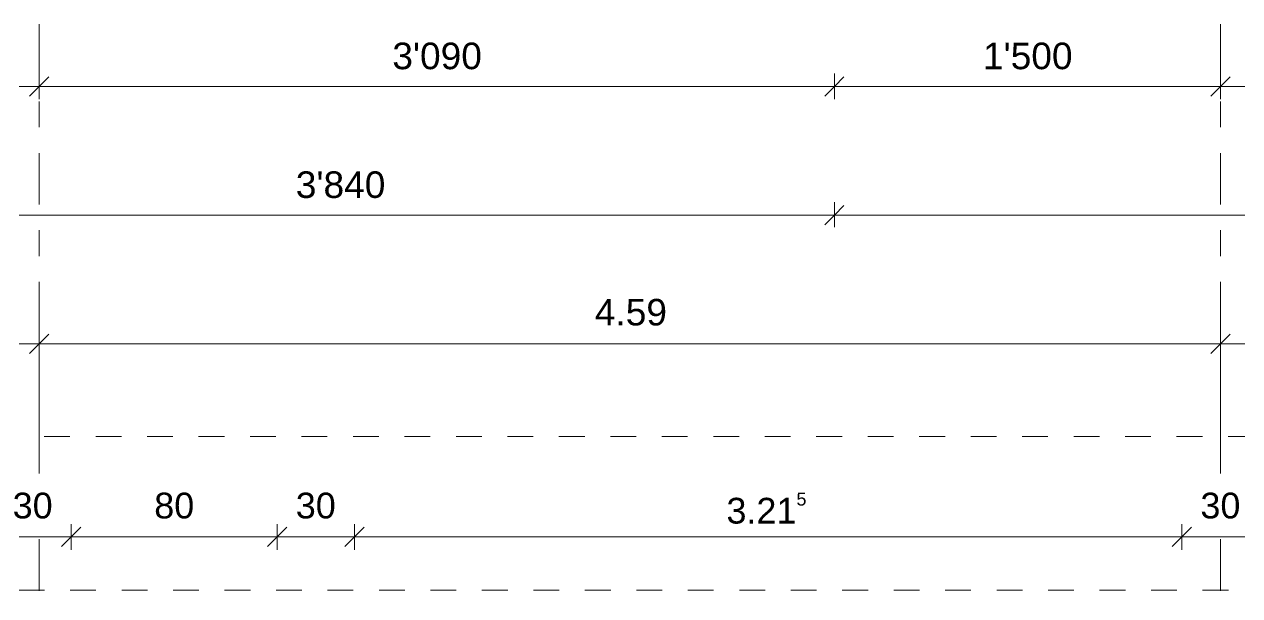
# Model space of a CAD drawing. Header units: metres. Extents: x -35.6 to 33, y -4 to 38.1.
# Drawn here: x -3.685 to 1.037, y 31.424 to 33.643 of the extents above; entities that cross this region are included whole.
import ezdxf

# ---------------------------------------------------------------- set-up
doc = ezdxf.new("R2010")
doc.units = ezdxf.units.M
for name, pattern in [('_Rasterlinie_', [0.375, 0.2, -0.05, 0.075, -0.05]), ('_Strichliert - Fein_', [0.15, 0.1, -0.05]), ('Strichpunkt - Fein', [0.2, 0.1, -0.05, 0, -0.05])]:
    doc.linetypes.add(name, pattern=pattern)
for name, color, linetype, lineweight in [('A-____-____-DIMS', 7, 'Continuous', 5), ('A-____-____-DIMS-50', 7, 'Continuous', 5), ('A-DETL-GENF-OTLN', 7, 'Continuous', 9), ('S-GRID-____-OTLN', 7, 'Continuous', 5)]:
    doc.layers.add(name, color=color, linetype=linetype, lineweight=lineweight)
doc.layers.add('A-DETL-____-OTLN', color=5, linetype='Continuous', lineweight=9, true_color=0x0000ff)
doc.styles.add('Arial', font='arial.ttf', dxfattribs={"height": 0.1})
doc.styles.add('Arial_B', font='arial.ttf', dxfattribs={"height": 0.103175})
doc.dimstyles.new('SUB_Rohbau', dxfattribs={"dimscale": 0.3048, "dimtxt": 0.102026, "dimasz": 0.246063, "dimexe": 0.164042, "dimexo": 0.0625, "dimgap": 0.123031, "dimtad": 1, "dimdec": 0, "dimlfac": 1000, "dimzin": 0, "dimdsep": 46, "dimtxsty": 'Arial_B', "dimblk1": 'OBLIQUE', "dimblk2": 'OBLIQUE', "dimsah": 1, "dimcen": 0.09, "dimazin": 0, "dimtfac": 1, "dimtdec": 4, "dimtix": 1, "dimtmove": 0, "dimatfit": 3, "dimfxl": 0.164042, "dimfxlon": 1, "dimtvp": 1, "dimtfill": 1, "dimtolj": 1, "dimtzin": 0, "dimarcsym": 2})
doc.dimstyles.new('SUB_Rohbau_Aussen_Vermassung', dxfattribs={"dimscale": 0.3048, "dimtxt": 0.102026, "dimasz": 0.246063, "dimexe": 0.164042, "dimexo": 0.0625, "dimgap": 0.123031, "dimtad": 1, "dimrnd": 0.005, "dimzin": 0, "dimdsep": 46, "dimtxsty": 'Arial_B', "dimblk1": 'OBLIQUE', "dimblk2": 'OBLIQUE', "dimsah": 1, "dimcen": 0.09, "dimazin": 0, "dimtfac": 1, "dimtdec": 4, "dimtix": 1, "dimtmove": 0, "dimatfit": 3, "dimfxl": 1.64042, "dimfxlon": 1, "dimtvp": 1, "dimtfill": 1, "dimtolj": 1, "dimtzin": 0, "dimarcsym": 2})
doc.dimstyles.new('SUB_Rohbau_fein', dxfattribs={"dimscale": 0.3048, "dimtxt": 0.102026, "dimasz": 0.246063, "dimexe": 0.164042, "dimexo": 0.0625, "dimgap": 0.123031, "dimtad": 1, "dimdec": 1, "dimlfac": 100, "dimrnd": 0.5, "dimdsep": 46, "dimtxsty": 'Arial', "dimblk1": 'OBLIQUE', "dimblk2": 'OBLIQUE', "dimsah": 1, "dimcen": 0.09, "dimazin": 0, "dimtfac": 1, "dimtdec": 4, "dimtix": 1, "dimtmove": 0, "dimatfit": 3, "dimfxl": 0.164042, "dimfxlon": 1, "dimtvp": 1, "dimtfill": 1, "dimtolj": 1, "dimtzin": 0, "dimarcsym": 2})
doc.dimstyles.new('SUB_Rohbau_fein_1', dxfattribs={"dimscale": 0.3048, "dimtxt": 0.102026, "dimasz": 0.246063, "dimexe": 0.164042, "dimexo": 0.0625, "dimgap": 0.123031, "dimtad": 1, "dimrnd": 0.005, "dimzin": 0, "dimdsep": 46, "dimtxsty": 'Arial', "dimblk1": 'OBLIQUE', "dimblk2": 'OBLIQUE', "dimsah": 1, "dimcen": 0.09, "dimazin": 0, "dimtfac": 1, "dimtdec": 4, "dimtix": 1, "dimtmove": 0, "dimatfit": 3, "dimfxl": 0.164042, "dimfxlon": 1, "dimtvp": 1, "dimtfill": 1, "dimtolj": 1, "dimtzin": 0, "dimarcsym": 2})

# ---------------------------------------------------------------- blocks, each defined once
blk = doc.blocks.new('DE_Detailverweis - mit_Rahmen-56961560--01_UG_OK_FFB_AF_ro')
at = {"layer": 'A-DETL-GENF-OTLN', "color": 30, "linetype": 'Strichpunkt - Fein', "true_color": 0xff8000}
blk.add_line((0, 14.2248), (38.935, 14.2248), dxfattribs=at)
blk = doc.blocks.new('DIMBLOCK6--01_UG_OK_FFB_AF_ro')
at = {"layer": 'A-____-____-DIMS-50'}
for p, q in [((-8.218, 32.4016), (-8.218, 32.4516)), ((-3.628, 32.4016), (-3.628, 32.4516)), ((-8.218, 32.4016), (-8.2555, 32.3641)), ((-8.218, 32.4016), (-8.1805, 32.4391)), ((-8.218, 32.4016), (-3.628, 32.4016)), ((-8.218, 32.4016), (-8.218, 31.8977)), ((-3.628, 32.4016), (-3.6655, 32.3641)), ((-3.628, 32.4016), (-3.5905, 32.4391)), ((-3.628, 32.4016), (-3.628, 31.8977))]:
    blk.add_line(p, q, dxfattribs=at)
at = {"layer": 'A-____-____-DIMS-50', "color": 0, "insert": (-6.0587, 32.5762), "char_height": 0.10317, "width": 0.325653, "attachment_point": 1, "line_spacing_factor": 0.941778, "style": 'Arial_B', "bg_fill": 3, "box_fill_scale": 1.25, "bg_fill_color": 256, "bg_fill_true_color": 13158600, "bg_fill_transparency": 0}
blk.add_mtext('4.59', dxfattribs=at)
blk = doc.blocks.new('_Oblique')
at = {"color": 0, "linetype": 'ByBlock', "lineweight": -2}
blk.add_line((-0.5, -0.5), (0.5, 0.5), dxfattribs=at)
blk = doc.blocks.new('DIMBLOCK7--01_UG_OK_FFB_AF_ro')
at = {"layer": 'A-____-____-DIMS-50'}
for p, q in [((-3.628, 32.4016), (-3.628, 32.4516)), ((0.962, 32.4016), (0.962, 32.4516)), ((-3.628, 32.4016), (-3.6655, 32.3641)), ((-3.628, 32.4016), (-3.5905, 32.4391)), ((-3.628, 32.4016), (0.962, 32.4016)), ((-3.628, 32.4016), (-3.628, 31.8977)), ((0.962, 32.4016), (0.9245, 32.3641)), ((0.962, 32.4016), (0.9995, 32.4391)), ((0.962, 32.4016), (0.962, 31.8977))]:
    blk.add_line(p, q, dxfattribs=at)
at = {"layer": 'A-____-____-DIMS-50', "color": 0, "insert": (-1.4687, 32.5762), "char_height": 0.10317, "width": 0.325653, "attachment_point": 1, "line_spacing_factor": 0.941778, "style": 'Arial_B', "bg_fill": 3, "box_fill_scale": 1.25, "bg_fill_color": 256, "bg_fill_true_color": 13158600, "bg_fill_transparency": 0}
blk.add_mtext('4.59', dxfattribs=at)
blk = doc.blocks.new('DIMBLOCK8--01_UG_OK_FFB_AF_ro')
at = {"layer": 'A-____-____-DIMS-50'}
for p, q in [((0.962, 32.4016), (0.962, 32.4516)), ((5.552, 32.4016), (5.552, 32.4516)), ((0.962, 32.4016), (0.9245, 32.3641)), ((0.962, 32.4016), (0.9995, 32.4391)), ((0.962, 32.4016), (5.552, 32.4016)), ((0.962, 32.4016), (0.962, 31.8977)), ((5.552, 32.4016), (5.5145, 32.3641)), ((5.552, 32.4016), (5.5895, 32.4391)), ((5.552, 32.4016), (5.552, 31.8977))]:
    blk.add_line(p, q, dxfattribs=at)
at = {"layer": 'A-____-____-DIMS-50', "color": 0, "insert": (3.1213, 32.5762), "char_height": 0.10317, "width": 0.325653, "attachment_point": 1, "line_spacing_factor": 0.941778, "style": 'Arial_B', "bg_fill": 3, "box_fill_scale": 1.25, "bg_fill_color": 256, "bg_fill_true_color": 13158600, "bg_fill_transparency": 0}
blk.add_mtext('4.59', dxfattribs=at)
blk = doc.blocks.new('DIMBLOCK284--01_UG_OK_FFB_AF_ro')
at = {"layer": 'A-____-____-DIMS-50'}
for p, q in [((-3.803, 31.6516), (-3.803, 31.7016)), ((-3.803, 31.6516), (-3.7655, 31.6891)), ((-3.503, 31.6516), (-3.503, 31.7016)), ((-3.503, 31.6516), (-3.4655, 31.6891)), ((-3.803, 31.6516), (-3.8405, 31.6141)), ((-3.803, 31.6516), (-3.503, 31.6516)), ((-3.803, 31.6516), (-3.803, 31.6016)), ((-3.503, 31.6516), (-3.5405, 31.6141)), ((-3.503, 31.6516), (-3.503, 31.6016))]:
    blk.add_line(p, q, dxfattribs=at)
at = {"layer": 'A-____-____-DIMS-50', "color": 0, "insert": (-3.7306, 31.8236), "char_height": 0.1, "width": 0.186088, "attachment_point": 1, "line_spacing_factor": 0.941778, "style": 'Arial', "bg_fill": 3, "box_fill_scale": 1.25, "bg_fill_color": 256, "bg_fill_true_color": 13158600, "bg_fill_transparency": 0}
blk.add_mtext('30', dxfattribs=at)
blk = doc.blocks.new('DIMBLOCK285--01_UG_OK_FFB_AF_ro')
at = {"layer": 'A-____-____-DIMS-50'}
for p, q in [((-3.503, 31.6516), (-3.503, 31.7016)), ((-3.503, 31.6516), (-3.4655, 31.6891)), ((-2.703, 31.6516), (-2.703, 31.7016)), ((-2.703, 31.6516), (-2.6655, 31.6891)), ((-3.503, 31.6516), (-3.5405, 31.6141)), ((-3.503, 31.6516), (-2.703, 31.6516)), ((-3.503, 31.6516), (-3.503, 31.6016)), ((-2.703, 31.6516), (-2.7405, 31.6141)), ((-2.703, 31.6516), (-2.703, 31.6016))]:
    blk.add_line(p, q, dxfattribs=at)
at = {"layer": 'A-____-____-DIMS-50', "color": 0, "insert": (-3.1806, 31.8236), "char_height": 0.1, "width": 0.186088, "attachment_point": 1, "line_spacing_factor": 0.941778, "style": 'Arial', "bg_fill": 3, "box_fill_scale": 1.25, "bg_fill_color": 256, "bg_fill_true_color": 13158600, "bg_fill_transparency": 0}
blk.add_mtext('80', dxfattribs=at)
blk = doc.blocks.new('DIMBLOCK286--01_UG_OK_FFB_AF_ro')
at = {"layer": 'A-____-____-DIMS-50'}
for p, q in [((-2.703, 31.6516), (-2.703, 31.7016)), ((-2.703, 31.6516), (-2.6655, 31.6891)), ((-2.403, 31.6516), (-2.403, 31.7016)), ((-2.403, 31.6516), (-2.3655, 31.6891)), ((-2.703, 31.6516), (-2.7405, 31.6141)), ((-2.703, 31.6516), (-2.403, 31.6516)), ((-2.703, 31.6516), (-2.703, 31.6016)), ((-2.403, 31.6516), (-2.4405, 31.6141)), ((-2.403, 31.6516), (-2.403, 31.6016))]:
    blk.add_line(p, q, dxfattribs=at)
at = {"layer": 'A-____-____-DIMS-50', "color": 0, "insert": (-2.6306, 31.8236), "char_height": 0.1, "width": 0.186088, "attachment_point": 1, "line_spacing_factor": 0.941778, "style": 'Arial', "bg_fill": 3, "box_fill_scale": 1.25, "bg_fill_color": 256, "bg_fill_true_color": 13158600, "bg_fill_transparency": 0}
blk.add_mtext('30', dxfattribs=at)
blk = doc.blocks.new('DIMBLOCK287--01_UG_OK_FFB_AF_ro')
at = {"layer": 'A-____-____-DIMS-50'}
for p, q in [((-2.403, 31.6516), (-2.403, 31.7016)), ((-2.403, 31.6516), (-2.3655, 31.6891)), ((0.812, 31.6516), (0.812, 31.7016)), ((0.812, 31.6516), (0.8495, 31.6891)), ((-2.403, 31.6516), (-2.4405, 31.6141)), ((-2.403, 31.6516), (0.812, 31.6516)), ((-2.403, 31.6516), (-2.403, 31.6016)), ((0.812, 31.6516), (0.7745, 31.6141)), ((0.812, 31.6516), (0.812, 31.6016))]:
    blk.add_line(p, q, dxfattribs=at)
at = {"layer": 'A-____-____-DIMS-50', "color": 0, "insert": (-0.9572, 31.8236), "char_height": 0.1, "width": 0.388091, "attachment_point": 1, "line_spacing_factor": 0.941778, "style": 'Arial', "bg_fill": 3, "box_fill_scale": 1.25, "bg_fill_color": 256, "bg_fill_true_color": 13158600, "bg_fill_transparency": 0}
blk.add_mtext('3.21\\A2\\H0.5x;\\S5^  ;\\H2x;', dxfattribs=at)
blk = doc.blocks.new('DIMBLOCK288--01_UG_OK_FFB_AF_ro')
at = {"layer": 'A-____-____-DIMS-50'}
for p, q in [((0.812, 31.6516), (0.812, 31.7016)), ((0.812, 31.6516), (0.8495, 31.6891)), ((1.112, 31.6516), (1.112, 31.7016)), ((1.112, 31.6516), (1.1495, 31.6891)), ((0.812, 31.6516), (0.7745, 31.6141)), ((0.812, 31.6516), (1.112, 31.6516)), ((0.812, 31.6516), (0.812, 31.6016)), ((1.112, 31.6516), (1.0745, 31.6141)), ((1.112, 31.6516), (1.112, 31.6016))]:
    blk.add_line(p, q, dxfattribs=at)
at = {"layer": 'A-____-____-DIMS-50', "color": 0, "insert": (0.8844, 31.8236), "char_height": 0.1, "width": 0.186088, "attachment_point": 1, "line_spacing_factor": 0.941778, "style": 'Arial', "bg_fill": 3, "box_fill_scale": 1.25, "bg_fill_color": 256, "bg_fill_true_color": 13158600, "bg_fill_transparency": 0}
blk.add_mtext('30', dxfattribs=at)
blk = doc.blocks.new('DIMBLOCK1146--01_UG_OK_FFB_AF_ro')
at = {"layer": 'A-____-____-DIMS-50'}
for p, q in [((-4.378, 32.9016), (-4.3405, 32.9391)), ((-4.378, 32.9016), (-4.378, 32.9212)), ((-0.538, 32.9016), (-0.538, 32.9516)), ((-0.538, 32.9016), (-0.5005, 32.9391)), ((-4.378, 32.9016), (-4.4155, 32.8641)), ((-4.378, 32.9016), (-0.538, 32.9016)), ((-4.378, 32.9016), (-4.378, 32.8516)), ((-0.538, 32.9016), (-0.5755, 32.8641)), ((-0.538, 32.9016), (-0.538, 32.8546))]:
    blk.add_line(p, q, dxfattribs=at)
at = {"layer": 'A-____-____-DIMS-50', "color": 0, "insert": (-2.6305, 33.0714), "char_height": 0.10317, "width": 0.413934, "attachment_point": 1, "line_spacing_factor": 0.941778, "style": 'Arial_B', "bg_fill": 3, "box_fill_scale": 1.25, "bg_fill_color": 256, "bg_fill_true_color": 13158600, "bg_fill_transparency": 0}
blk.add_mtext("3'840", dxfattribs=at)
blk = doc.blocks.new('DIMBLOCK1147--01_UG_OK_FFB_AF_ro')
at = {"layer": 'A-____-____-DIMS-50'}
for p, q in [((-0.538, 32.9016), (-0.538, 32.9516)), ((-0.538, 32.9016), (-0.5005, 32.9391)), ((3.302, 32.9016), (3.302, 32.9516)), ((3.302, 32.9016), (3.3395, 32.9391)), ((-0.538, 32.9016), (-0.5755, 32.8641)), ((-0.538, 32.9016), (3.302, 32.9016)), ((-0.538, 32.9016), (-0.538, 32.8546)), ((3.302, 32.9016), (3.2645, 32.8641)), ((3.302, 32.9016), (3.302, 32.8546))]:
    blk.add_line(p, q, dxfattribs=at)
at = {"layer": 'A-____-____-DIMS-50', "color": 0, "insert": (1.2095, 33.0714), "char_height": 0.10317, "width": 0.413934, "attachment_point": 1, "line_spacing_factor": 0.941778, "style": 'Arial_B', "bg_fill": 3, "box_fill_scale": 1.25, "bg_fill_color": 256, "bg_fill_true_color": 13158600, "bg_fill_transparency": 0}
blk.add_mtext("3'840", dxfattribs=at)
blk = doc.blocks.new('DIMBLOCK1163--01_UG_OK_FFB_AF_ro')
at = {"layer": 'A-____-____-DIMS-50'}
for p, q in [((-4.378, 33.4016), (-4.378, 33.4516)), ((-4.378, 33.4016), (-4.3405, 33.4391)), ((-3.628, 33.4016), (-3.628, 33.4516)), ((-3.628, 33.4016), (-3.5905, 33.4391)), ((-4.378, 33.4016), (-4.4155, 33.3641)), ((-4.378, 33.4016), (-3.628, 33.4016)), ((-4.378, 33.4016), (-4.378, 33.3516)), ((-3.628, 33.4016), (-3.6655, 33.3641)), ((-3.628, 33.4016), (-3.628, 33.3516))]:
    blk.add_line(p, q, dxfattribs=at)
at = {"layer": 'A-____-____-DIMS-50', "color": 0, "insert": (-4.1196, 33.5714), "char_height": 0.10317, "width": 0.279843, "attachment_point": 1, "line_spacing_factor": 0.941778, "style": 'Arial_B', "bg_fill": 3, "box_fill_scale": 1.25, "bg_fill_color": 256, "bg_fill_true_color": 13158600, "bg_fill_transparency": 0}
blk.add_mtext('750', dxfattribs=at)
blk = doc.blocks.new('DIMBLOCK1164--01_UG_OK_FFB_AF_ro')
at = {"layer": 'A-____-____-DIMS-50'}
for p, q in [((-3.628, 33.4016), (-3.628, 33.4516)), ((-3.628, 33.4016), (-3.5905, 33.4391)), ((-0.538, 33.4016), (-0.538, 33.4516)), ((-0.538, 33.4016), (-0.5005, 33.4391)), ((-3.628, 33.4016), (-3.6655, 33.3641)), ((-3.628, 33.4016), (-0.538, 33.4016)), ((-3.628, 33.4016), (-3.628, 33.3516)), ((-0.538, 33.4016), (-0.5755, 33.3641)), ((-0.538, 33.4016), (-0.538, 33.3516))]:
    blk.add_line(p, q, dxfattribs=at)
at = {"layer": 'A-____-____-DIMS-50', "color": 0, "insert": (-2.2555, 33.5714), "char_height": 0.10317, "width": 0.413934, "attachment_point": 1, "line_spacing_factor": 0.941778, "style": 'Arial_B', "bg_fill": 3, "box_fill_scale": 1.25, "bg_fill_color": 256, "bg_fill_true_color": 13158600, "bg_fill_transparency": 0}
blk.add_mtext("3'090", dxfattribs=at)
blk = doc.blocks.new('DIMBLOCK1165--01_UG_OK_FFB_AF_ro')
at = {"layer": 'A-____-____-DIMS-50'}
for p, q in [((-0.538, 33.4016), (-0.538, 33.4516)), ((-0.538, 33.4016), (-0.5005, 33.4391)), ((0.962, 33.4016), (0.962, 33.4516)), ((0.962, 33.4016), (0.9995, 33.4391)), ((-0.538, 33.4016), (-0.5755, 33.3641)), ((-0.538, 33.4016), (0.962, 33.4016)), ((-0.538, 33.4016), (-0.538, 33.3516)), ((0.962, 33.4016), (0.9245, 33.3641)), ((0.962, 33.4016), (0.962, 33.3516))]:
    blk.add_line(p, q, dxfattribs=at)
at = {"layer": 'A-____-____-DIMS-50', "color": 0, "insert": (0.0395, 33.5714), "char_height": 0.10317, "width": 0.413934, "attachment_point": 1, "line_spacing_factor": 0.941778, "style": 'Arial_B', "bg_fill": 3, "box_fill_scale": 1.25, "bg_fill_color": 256, "bg_fill_true_color": 13158600, "bg_fill_transparency": 0}
blk.add_mtext("1'500", dxfattribs=at)
blk = doc.blocks.new('DIMBLOCK1166--01_UG_OK_FFB_AF_ro')
at = {"layer": 'A-____-____-DIMS-50'}
for p, q in [((0.962, 33.4016), (0.962, 33.4516)), ((0.962, 33.4016), (0.9995, 33.4391)), ((3.302, 33.4016), (3.302, 33.4516)), ((3.302, 33.4016), (3.3395, 33.4391)), ((0.962, 33.4016), (0.9245, 33.3641)), ((0.962, 33.4016), (3.302, 33.4016)), ((0.962, 33.4016), (0.962, 33.3516)), ((3.302, 33.4016), (3.2645, 33.3641)), ((3.302, 33.4016), (3.302, 33.3516))]:
    blk.add_line(p, q, dxfattribs=at)
at = {"layer": 'A-____-____-DIMS-50', "color": 0, "insert": (1.9595, 33.5714), "char_height": 0.10317, "width": 0.413934, "attachment_point": 1, "line_spacing_factor": 0.941778, "style": 'Arial_B', "bg_fill": 3, "box_fill_scale": 1.25, "bg_fill_color": 256, "bg_fill_true_color": 13158600, "bg_fill_transparency": 0}
blk.add_mtext("2'340", dxfattribs=at)

msp = doc.modelspace()

# ---------------------------------------------------------------- linework, layer by layer
at = {"layer": 'A-DETL-____-OTLN', "color": 133, "linetype": '_Strichliert - Fein_', "true_color": 0x4cc3d9}
msp.add_line((26.3929, 31.4456), (-33.7091, 31.4456), dxfattribs=at)
at = {"layer": 'S-GRID-____-OTLN', "color": 8, "linetype": '_Rasterlinie_', "true_color": 0x808080}
for p, q in [((-3.628, 33.6425), (-3.628, 15.5711)), ((0.962, 33.6425), (0.962, 15.5711))]:
    msp.add_line(p, q, dxfattribs=at)

# ---------------------------------------------------------------- block references
at = {"layer": 'A-DETL-GENF-OTLN', "color": 30, "true_color": 0xff8000}
msp.add_blockref('DE_Detailverweis - mit_Rahmen-56961560--01_UG_OK_FFB_AF_ro', (-33.008, 17.8166), dxfattribs=at)

# ---------------------------------------------------------------- next in the draw order: dimensions: what is measured, and where the dimension line sits
at = {"layer": 'A-____-____-DIMS'}
for base, p1, p2, dimstyle, override, picture, middle in [((-3.628, 33.4016), (-4.378, 33.3516), (-3.628, 33.4516), 'SUB_Rohbau', {"dimpost": '<>', "dimfxl": 0.756637}, 'DIMBLOCK1163--01_UG_OK_FFB_AF_ro', (-4.003, 33.4917)), ((-0.538, 32.9016), (-4.378, 32.9212), (-0.538, 32.8546), 'SUB_Rohbau', {"dimpost": '<>', "dimfxl": 3.840578}, 'DIMBLOCK1146--01_UG_OK_FFB_AF_ro', (-2.458, 32.9918)), ((-3.628, 32.4016), (-8.218, 31.8977), (-3.628, 31.8977), 'SUB_Rohbau_Aussen_Vermassung', {"dimpost": '<>', "dimfxl": 4.59}, 'DIMBLOCK6--01_UG_OK_FFB_AF_ro', (-5.923, 32.4918)), ((-3.503, 31.6516), (-3.803, 31.6016), (-3.503, 31.6016), 'SUB_Rohbau_fein', {"dimpost": '<>', "dimfxl": 0.3}, 'DIMBLOCK284--01_UG_OK_FFB_AF_ro', (-3.653, 31.7402))]:
    dim = msp.add_linear_dim(base=base, p1=p1, p2=p2, dimstyle=dimstyle, override=override, dxfattribs=at)
    dim.commit()
    dim.dimension.update_dxf_attribs({"geometry": picture, "text_midpoint": middle})

# ---------------------------------------------------------------- next in the draw order: dimensions: what is measured, and where the dimension line sits
for base, p1, p2, dimstyle, override, picture, middle in [((-0.538, 33.4016), (-3.628, 33.4516), (-0.538, 33.3516), 'SUB_Rohbau', {"dimpost": '<>', "dimfxl": 3.091618}, 'DIMBLOCK1164--01_UG_OK_FFB_AF_ro', (-2.083, 33.4918)), ((3.302, 32.9016), (-0.538, 32.8546), (3.302, 32.8546), 'SUB_Rohbau', {"dimpost": '<>', "dimfxl": 3.84}, 'DIMBLOCK1147--01_UG_OK_FFB_AF_ro', (1.382, 32.9918)), ((0.962, 32.4016), (-3.628, 31.8977), (0.962, 31.8977), 'SUB_Rohbau_Aussen_Vermassung', {"dimpost": '<>', "dimfxl": 4.59}, 'DIMBLOCK7--01_UG_OK_FFB_AF_ro', (-1.333, 32.4918)), ((-2.703, 31.6516), (-3.503, 31.6016), (-2.703, 31.6016), 'SUB_Rohbau_fein', {"dimpost": '<>', "dimfxl": 0.8}, 'DIMBLOCK285--01_UG_OK_FFB_AF_ro', (-3.103, 31.7401))]:
    dim = msp.add_linear_dim(base=base, p1=p1, p2=p2, dimstyle=dimstyle, override=override, dxfattribs=at)
    dim.commit()
    dim.dimension.update_dxf_attribs({"geometry": picture, "text_midpoint": middle})

# ---------------------------------------------------------------- next in the draw order: dimensions: what is measured, and where the dimension line sits
for base, p1, p2, dimstyle, override, picture, middle in [((0.962, 33.4016), (-0.538, 33.3516), (0.962, 33.4516), 'SUB_Rohbau', {"dimpost": '<>', "dimfxl": 1.50333}, 'DIMBLOCK1165--01_UG_OK_FFB_AF_ro', (0.212, 33.4917)), ((5.552, 32.4016), (0.962, 31.8977), (5.552, 31.8977), 'SUB_Rohbau_Aussen_Vermassung', {"dimpost": '<>', "dimfxl": 4.59}, 'DIMBLOCK8--01_UG_OK_FFB_AF_ro', (3.257, 32.4918)), ((-2.403, 31.6516), (-2.703, 31.6016), (-2.403, 31.6016), 'SUB_Rohbau_fein', {"dimpost": '<>', "dimfxl": 0.3}, 'DIMBLOCK286--01_UG_OK_FFB_AF_ro', (-2.553, 31.7402))]:
    dim = msp.add_linear_dim(base=base, p1=p1, p2=p2, dimstyle=dimstyle, override=override, dxfattribs=at)
    dim.commit()
    dim.dimension.update_dxf_attribs({"geometry": picture, "text_midpoint": middle})

# ---------------------------------------------------------------- next in the draw order: dimensions: what is measured, and where the dimension line sits
dim = msp.add_linear_dim(base=(3.302, 33.4016), p1=(0.962, 33.4516), p2=(3.302, 33.3516), dimstyle='SUB_Rohbau', override={"dimpost": '<>', "dimfxl": 2.342136}, dxfattribs=at)
dim.commit()
dim.dimension.update_dxf_attribs({"geometry": 'DIMBLOCK1166--01_UG_OK_FFB_AF_ro', "text_midpoint": (2.132, 33.4917)})
dim = msp.add_linear_dim(base=(0.812, 31.6516), p1=(-2.403, 31.6016), p2=(0.812, 31.6016), text='\\A1;3.21\\Q;{\\A1;{\\H0.5x;\\S5^ ;}}', dimstyle='SUB_Rohbau_fein_1', override={"dimpost": '<>', "dimfxl": 3.215}, dxfattribs=at)
dim.commit()
dim.dimension.update_dxf_attribs({"geometry": 'DIMBLOCK287--01_UG_OK_FFB_AF_ro', "text_midpoint": (-0.7955, 31.7402)})

# ---------------------------------------------------------------- next in the draw order: dimensions: what is measured, and where the dimension line sits
dim = msp.add_linear_dim(base=(1.112, 31.6516), p1=(0.812, 31.6016), p2=(1.112, 31.6016), dimstyle='SUB_Rohbau_fein', override={"dimpost": '<>', "dimfxl": 0.3}, dxfattribs=at)
dim.commit()
dim.dimension.update_dxf_attribs({"geometry": 'DIMBLOCK288--01_UG_OK_FFB_AF_ro', "text_midpoint": (0.962, 31.7402)})

doc.saveas('drawing.dxf')
